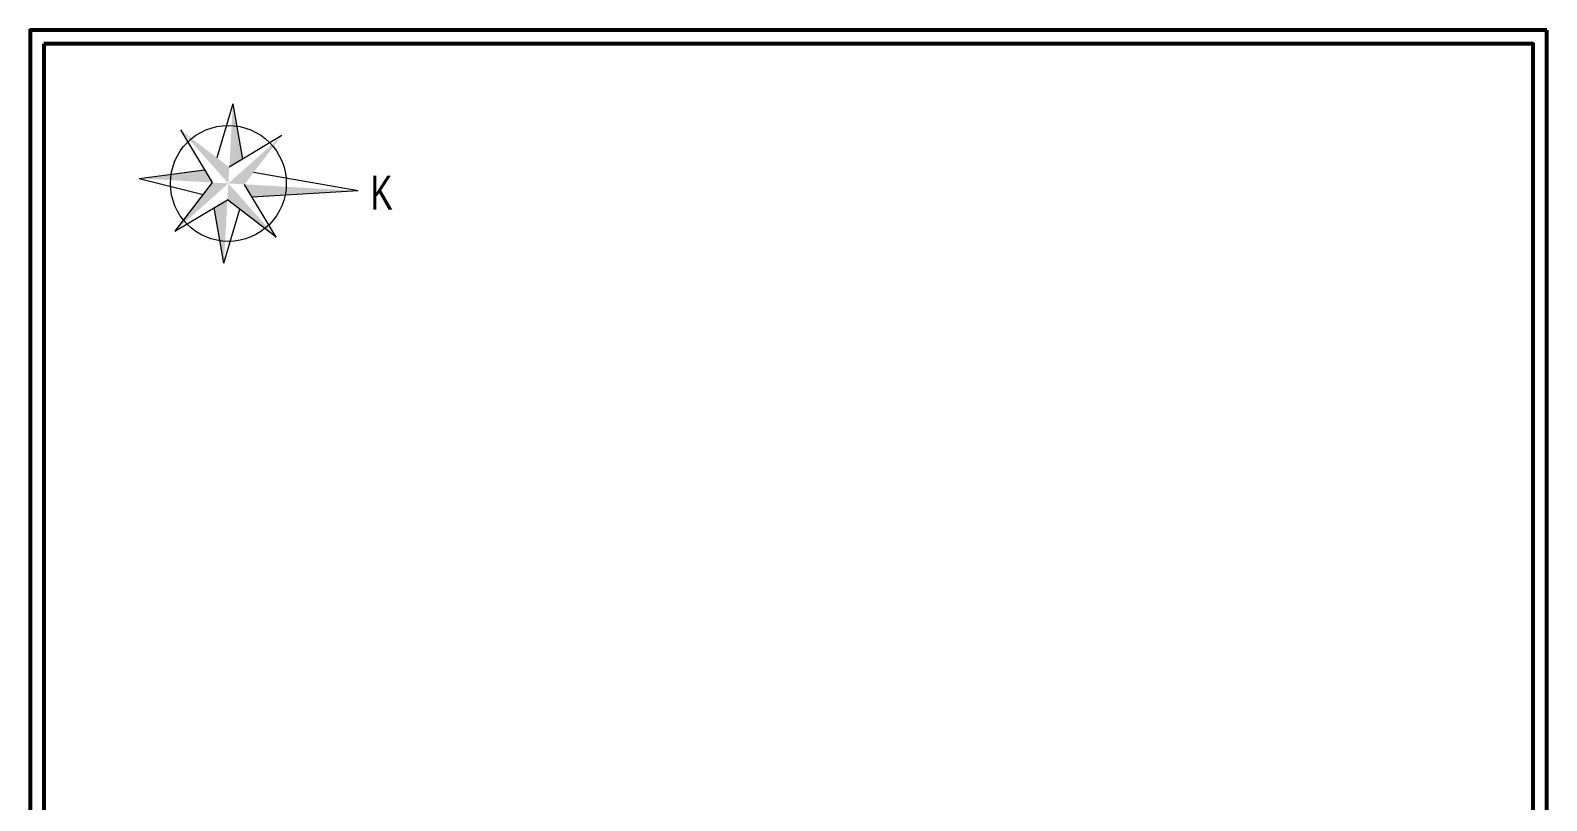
# Model space of a CAD drawing. Header units: millimetres. Extents: x -1335 to 33749, y 2338 to 5277.
# Drawn here: x 15340 to 16455, y 4710 to 5277 of the extents above; entities that cross this region are included whole.
import ezdxf

# ---------------------------------------------------------------- set-up
doc = ezdxf.new("R2010")
doc.units = ezdxf.units.MM
doc.layers.add('ANTET', color=7, linetype='Continuous', lineweight=18)
doc.layers.add('DUVAR', color=7, linetype='Continuous', lineweight=53)
doc.styles.get("Standard").update_dxf_attribs({"font": 'arial.ttf'})

msp = doc.modelspace()

# ---------------------------------------------------------------- linework, layer by layer
at = {"layer": 'ANTET', "color": 71}
for p, q in [((15488.9, 5222.6), (15477.2, 5183)), ((15450.4, 5203.4), (15473.6, 5164.7)), ((15525, 5199.2), (15486.3, 5176)), ((15581, 5158.6), (15504.2, 5172.1)), ((15420.1, 5167.8), (15467, 5156)), ((15473.6, 5164.7), (15446.2, 5128.9)), ((15520.7, 5124.7), (15497.5, 5163.4)), ((15446.2, 5128.9), (15484.9, 5152.1)), ((15482.3, 5105.5), (15494, 5145.1))]:
    msp.add_line(p, q, dxfattribs=at)
at = {"layer": 'ANTET', "color": 30}
for p, q in [((15488.9, 5222.6), (15496.1, 5181.9)), ((15420.1, 5167.8), (15468, 5174.1)), ((15520.7, 5124.7), (15484.9, 5152.1)), ((15581, 5158.6), (15503.2, 5154)), ((15482.3, 5105.5), (15475.1, 5146.2))]:
    msp.add_line(p, q, dxfattribs=at)
at = {"layer": 'ANTET', "color": 71}
msp.add_circle((15485.6, 5164.1), 42.6, dxfattribs=at)
at = {"layer": 'ANTET', "color": 30}
for points in [[(15486.3, 5176), (15496.1, 5181.9), (15488.9, 5222.6)], [(15485.6, 5164.1), (15486.3, 5176), (15450.4, 5203.4)], [(15485.6, 5164.1), (15497.5, 5163.4), (15525, 5199.2)], [(15473.6, 5164.7), (15468, 5174.1), (15420.1, 5167.8)], [(15446.2, 5128.9), (15473.6, 5164.7), (15446.2, 5128.9), (15485.6, 5164.1)], [(15485.6, 5164.1), (15484.9, 5152.1), (15520.7, 5124.7)], [(15497.5, 5163.4), (15503.2, 5154), (15581, 5158.6)], [(15484.9, 5152.1), (15475.1, 5146.2), (15482.3, 5105.5)]]:
    msp.add_solid(points, dxfattribs=at)
at = {"layer": 'DUVAR'}
msp.add_lwpolyline([(16454.7, 5276.6), (15340, 5276.6), (15340, 2376.9), (16454.7, 2376.9)], close=True, dxfattribs=at)
msp.add_lwpolyline([(15350, 5266.6), (15350, 2386.9), (16444.7, 2386.9), (16444.7, 5266.6), (15350, 5266.6)], dxfattribs=at)

# ---------------------------------------------------------------- texts
at = {"layer": 'ANTET', "color": 71, "linetype": 'Continuous', "width": 0.7}
msp.add_text('K', height=25, rotation=0.1304, dxfattribs=at).set_placement((15590.1, 5144.8))

doc.saveas('drawing.dxf')
